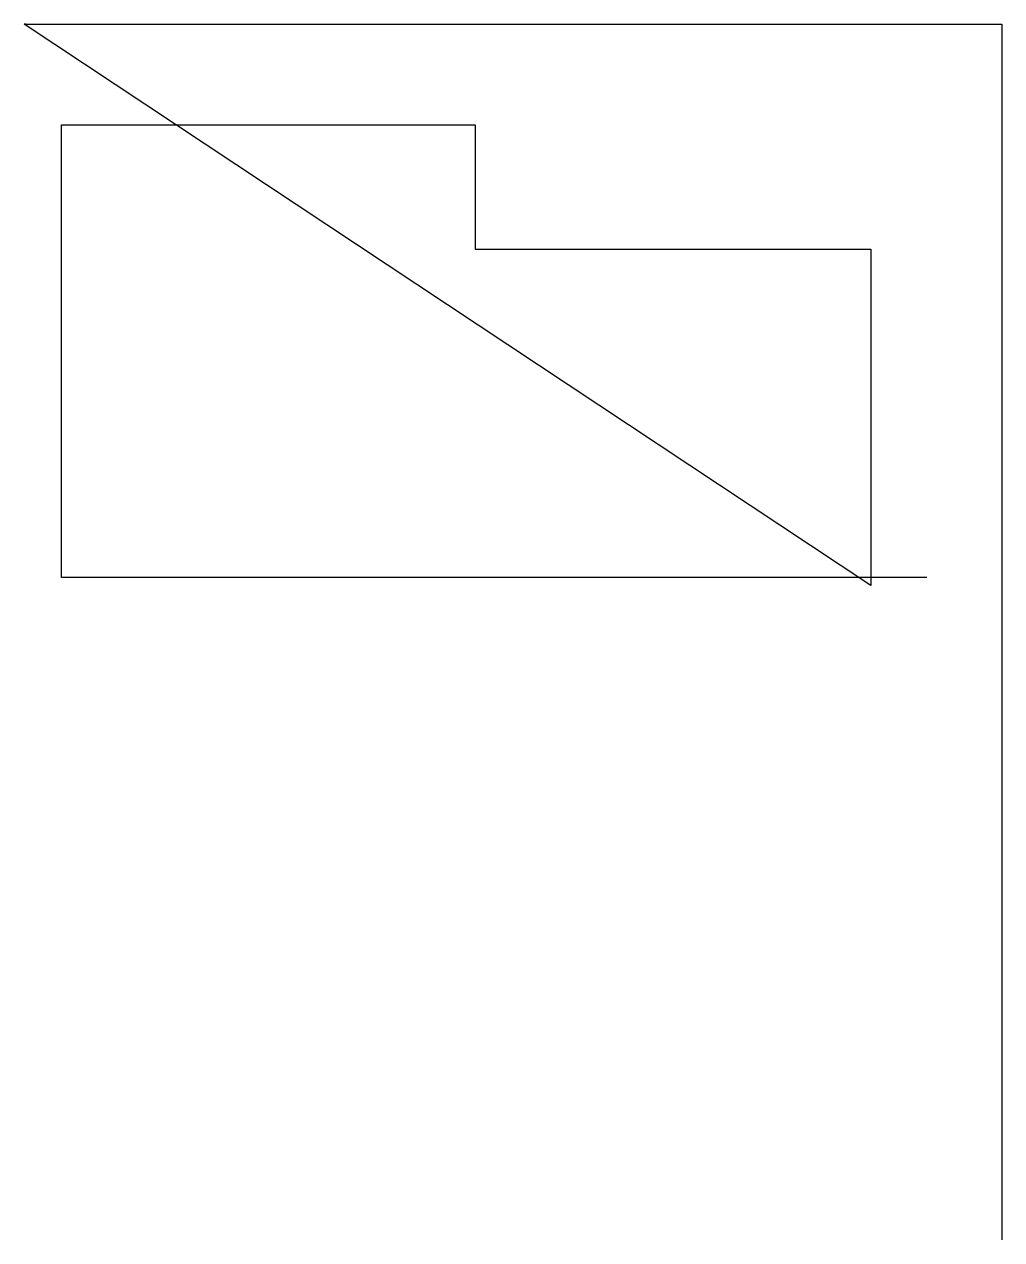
# Model space of a CAD drawing. Header units: metres. Extents: x 0 to 630, y 965 to 1748.
import ezdxf

# ---------------------------------------------------------------- set-up
doc = ezdxf.new("R2010")
doc.units = ezdxf.units.M

msp = doc.modelspace()

# ---------------------------------------------------------------- linework, layer by layer
at = {"layer": 'TOOL_0'}
for p, q in [((545.393, 1386.201), (0, 1747.506)), ((0, 1747.506), (1, 1747.506)), ((1, 1747.506), (0, 1747.506)), ((0, 1747.506), (1, 1747.506)), ((1, 1747.506), (629.641, 1747.506)), ((629.641, 1747.506), (629.641, 965.877)), ((23.893, 1391.267), (23.893, 1682.767)), ((23.893, 1682.767), (290.393, 1682.767)), ((290.393, 1682.767), (290.393, 1602.767)), ((290.393, 1602.767), (545.393, 1602.767)), ((545.393, 1602.767), (545.393, 1391.267)), ((545.393, 1391.267), (23.893, 1391.267)), ((581.466, 1391.267), (545.393, 1391.267)), ((545.393, 1391.267), (545.393, 1386.201)), ((629.641, 965.877), (629.641, 964.877))]:
    msp.add_line(p, q, dxfattribs=at)

doc.saveas('drawing.dxf')
